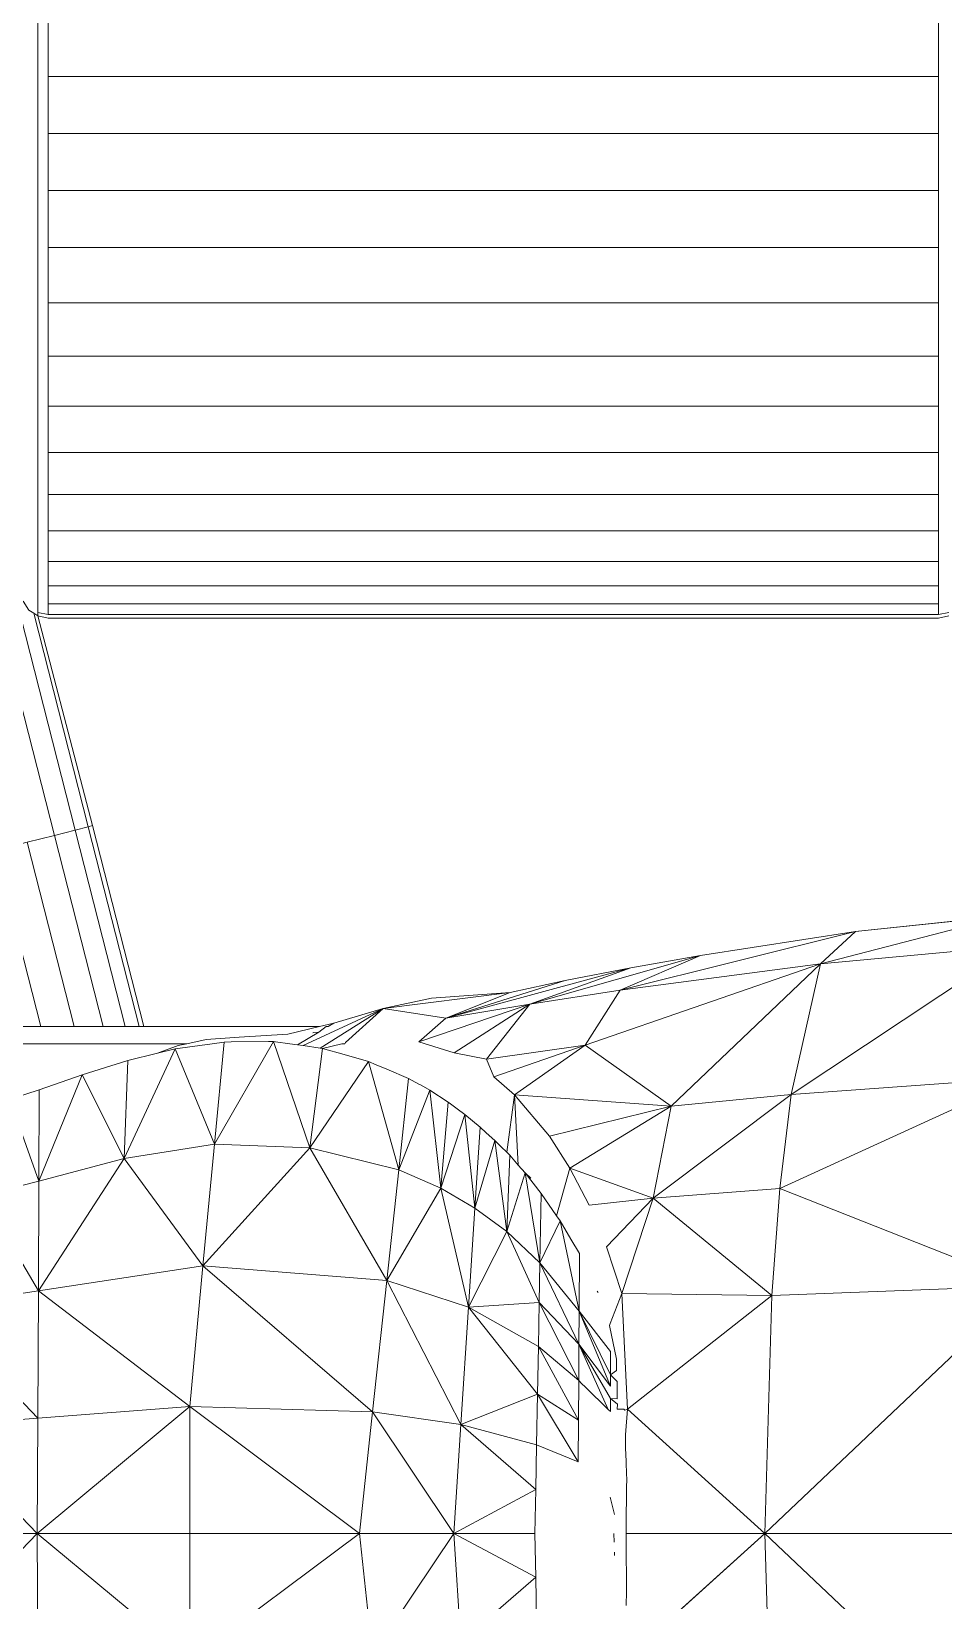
# Model space of a CAD drawing. Header units: millimetres. Extents: x 81693 to 98868, y 6565 to 11437.
# Drawn here: x 95038.004 to 95040.258, y 10035.958 to 10039.834 of the extents above; entities that cross this region are included whole.
import ezdxf

# ---------------------------------------------------------------- set-up
doc = ezdxf.new("R2010")
doc.units = ezdxf.units.MM
doc.layers.add('Moveis', color=1, linetype='Continuous', lineweight=9)
doc.layers.add('Parede Baixa', color=5, linetype='Continuous', lineweight=50)
doc.layers.add('Piso', color=55, linetype='Continuous')

# ---------------------------------------------------------------- blocks, each defined once
blk = doc.blocks.new('o')
at = {"layer": 'Moveis'}
for p, q in [((12557.0976, 3259.7316), (12557.0985, 3259.7198)), ((12557.0949, 3259.6499), (12557.0973, 3259.6824)), ((12557.0822, 3259.5158), (12557.0985, 3259.5799)), ((12557.1416, 3259.3825), (12557.1429, 3259.4344)), ((12557.1429, 3259.4344), (12557.1431, 3259.4443)), ((12557.1393, 3259.334), (12557.1416, 3259.3825)), ((12557.1386, 3259.2842), (12557.1393, 3259.334)), ((12557.0819, 3258.8727), (12557.079, 3258.8801)), ((12557.034, 3258.7523), (12557.0373, 3258.7573)), ((12556.7663, 3258.3134), (12556.7414, 3258.285)), ((12556.7663, 3258.3134), (12556.7879, 3258.3331)), ((12556.7414, 3258.285), (12556.7098, 3258.249)), ((12555.4038, 3257.8706), (12555.4803, 3257.8424)), ((12555.4803, 3257.8424), (12555.5125, 3257.8355)), ((12555.5125, 3257.8355), (12555.5848, 3257.8199)), ((12555.5848, 3257.8199), (12555.7066, 3257.8106)), ((12555.7066, 3257.8106), (12555.8866, 3257.8005)), ((12555.8866, 3257.8005), (12556.0048, 3257.7716)), ((12555.9794, 3257.7947), (12555.9824, 3257.7933)), ((12556.002, 3257.7922), (12555.9824, 3257.7933)), ((12554.8377, 3257.7716), (12554.9713, 3257.7716)), ((12554.9713, 3257.7716), (12555.0957, 3257.7716)), ((12555.0957, 3257.7716), (12555.2026, 3257.7716)), ((12555.1638, 3257.027), (12555.3537, 3257.7716)), ((12555.2026, 3257.7716), (12555.2846, 3257.7716)), ((12555.2846, 3257.7716), (12555.3362, 3257.7716)), ((12555.3362, 3257.7716), (12555.3537, 3257.7716)), ((12555.3537, 3257.7716), (12556.0048, 3257.7716)), ((12556.0048, 3257.7716), (12556.0576, 3257.7588)), ((12556.0296, 3257.7716), (12556.0362, 3257.7716)), ((12556.0576, 3257.7588), (12556.2404, 3257.7047)), ((12556.2404, 3257.7047), (12556.4193, 3257.666)), ((12556.4193, 3257.666), (12556.7118, 3257.6462)), ((12556.7118, 3257.6462), (12556.9156, 3257.6013)), ((12557.1581, 3257.5544), (12556.9156, 3257.6013)), ((12557.4167, 3257.5082), (12557.1581, 3257.5544)), ((12557.9917, 3257.42), (12557.4167, 3257.5082)), ((12558.5531, 3257.3604), (12557.9917, 3257.42)), ((12554.9603, 3256.2502), (12555.1638, 3257.027)), ((12554.9279, 3256.2285), (12554.9455, 3256.2403)), ((12554.9455, 3256.2403), (12554.9603, 3256.2502)), ((12554.9603, 3256.2502), (12554.9986, 3256.2579)), ((12554.9603, 3256.237), (12554.9603, 3256.2502)), ((12554.9603, 3256.237), (12554.9603, 3256.1974)), ((12554.9986, 3256.2579), (12558.2986, 3256.2579)), ((12558.2986, 3256.2579), (12558.3368, 3256.2502)), ((12554.9603, 3256.1974), (12554.9603, 3256.1321)), ((12554.9603, 3256.1321), (12554.9603, 3256.0422)), ((12554.9603, 3256.0422), (12554.9603, 3255.9289)), ((12554.9603, 3255.9289), (12554.9603, 3255.7943)), ((12554.9603, 3255.7943), (12554.9603, 3255.6403)), ((12554.9603, 3255.6403), (12554.9603, 3255.4693)), ((12554.9603, 3255.4693), (12554.9603, 3255.2842)), ((12554.9603, 3255.2842), (12554.9603, 3255.0878)), ((12554.9603, 3255.0878), (12554.9603, 3254.8831)), ((12554.9603, 3254.8831), (12554.9603, 3254.6735)), ((12554.9603, 3254.6735), (12554.9603, 3254.4622)), ((12554.9603, 3254.4622), (12554.9603, 3254.2526)), ((12554.9603, 3254.2526), (12554.9603, 3254.048))]:
    blk.add_line(p, q, dxfattribs=at)
for points in [[(12557.6807, 3260.5309), (12557.6556, 3259.6499), (12557.1459, 3260.1096)], [(12558.6294, 3259.6499), (12557.6556, 3259.6499), (12558.6236, 3260.5672)], [(12558.6236, 3260.5672), (12557.6556, 3259.6499), (12557.6807, 3260.5309)], [(12555.5235, 3260.1203), (12554.9582, 3259.6499), (12554.9611, 3260.0768)], [(12555.5235, 3259.6499), (12554.9582, 3259.6499), (12555.5235, 3260.1203)], [(12556.153, 3259.6499), (12555.5235, 3259.6499), (12555.5235, 3260.1203)], [(12556.2015, 3260.1005), (12556.153, 3259.6499), (12555.5235, 3260.1203)], [(12554.9611, 3260.0768), (12554.9582, 3259.6499), (12554.5757, 3260.0476)], [(12554.9582, 3259.6499), (12554.5757, 3259.6499), (12554.5757, 3260.0476)], [(12556.5022, 3259.6499), (12556.153, 3259.6499), (12556.2015, 3260.1005)], [(12556.5286, 3260.0535), (12556.5022, 3259.6499), (12556.2015, 3260.1005)], [(12556.8061, 3259.8119), (12556.5022, 3259.6499), (12556.5286, 3260.0535)], [(12556.8092, 3259.978), (12556.8061, 3259.8119), (12556.5286, 3260.0535)], [(12556.8061, 3259.8119), (12556.8029, 3259.6499), (12556.5022, 3259.6499)], [(12554.9582, 3259.6499), (12554.5757, 3259.2521), (12554.5757, 3259.6499)], [(12554.9611, 3259.2229), (12554.5757, 3259.2521), (12554.9582, 3259.6499)], [(12555.5235, 3259.1794), (12554.9611, 3259.2229), (12554.9582, 3259.6499)], [(12555.5235, 3259.1794), (12554.9582, 3259.6499), (12555.5235, 3259.6499)], [(12556.153, 3259.6499), (12555.5235, 3259.1794), (12555.5235, 3259.6499)], [(12556.2015, 3259.1992), (12555.5235, 3259.1794), (12556.153, 3259.6499)], [(12556.5022, 3259.6499), (12556.2015, 3259.1992), (12556.153, 3259.6499)], [(12556.5286, 3259.2462), (12556.2015, 3259.1992), (12556.5022, 3259.6499)], [(12556.8061, 3259.4878), (12556.5286, 3259.2462), (12556.5022, 3259.6499)], [(12556.8061, 3259.4878), (12556.5022, 3259.6499), (12556.8029, 3259.6499)], [(12557.6807, 3258.7688), (12557.1459, 3259.1901), (12557.6556, 3259.6499)], [(12558.6294, 3259.6499), (12558.6236, 3258.7325), (12557.6556, 3259.6499)], [(12558.6236, 3258.7325), (12557.6807, 3258.7688), (12557.6556, 3259.6499)], [(12556.8092, 3259.3217), (12556.5286, 3259.2462), (12556.8061, 3259.4878)], [(12556.9633, 3259.3852), (12556.8127, 3259.1343), (12556.8092, 3259.3217)], [(12556.9643, 3259.2304), (12556.8127, 3259.1343), (12556.9633, 3259.3852)], [(12556.8127, 3259.1343), (12556.5286, 3259.2462), (12556.8092, 3259.3217)], [(12554.9611, 3259.2229), (12554.5679, 3258.8119), (12554.5757, 3259.2521)], [(12556.5286, 3259.2462), (12556.2539, 3258.7134), (12556.2015, 3259.1992)], [(12556.5568, 3258.8111), (12556.2539, 3258.7134), (12556.5286, 3259.2462)], [(12556.8127, 3259.1343), (12556.5568, 3258.8111), (12556.5286, 3259.2462)], [(12554.9627, 3258.7512), (12554.5679, 3258.8119), (12554.9611, 3259.2229)], [(12555.5235, 3259.1794), (12554.9627, 3258.7512), (12554.9611, 3259.2229)], [(12555.5727, 3258.6586), (12554.9627, 3258.7512), (12555.5235, 3259.1794)], [(12556.2015, 3259.1992), (12555.5727, 3258.6586), (12555.5235, 3259.1794)], [(12556.2539, 3258.7134), (12555.5727, 3258.6586), (12556.2015, 3259.1992)], [(12556.9643, 3259.2304), (12556.816, 3258.9574), (12556.8127, 3259.1343)], [(12556.9653, 3259.084), (12556.816, 3258.9574), (12556.9643, 3259.2304)], [(12557.6807, 3258.7688), (12557.1252, 3258.7613), (12557.1459, 3259.1901)], [(12556.816, 3258.9574), (12556.5568, 3258.8111), (12556.8127, 3259.1343)], [(12556.9653, 3259.084), (12556.819, 3258.7941), (12556.816, 3258.9574)], [(12556.9663, 3258.9486), (12556.819, 3258.7941), (12556.9653, 3259.084)], [(12557.0833, 3259.1049), (12556.9671, 3258.8268), (12556.9663, 3258.9486)], [(12557.0834, 3259.0621), (12556.9671, 3258.8268), (12557.0833, 3259.1049)], [(12557.0836, 3258.9754), (12556.9671, 3258.8268), (12557.0834, 3259.0621)], [(12556.819, 3258.7941), (12556.5568, 3258.8111), (12556.816, 3258.9574)], [(12556.9663, 3258.9486), (12556.8217, 3258.6475), (12556.819, 3258.7941)], [(12556.9671, 3258.8268), (12556.8217, 3258.6475), (12556.9663, 3258.9486)], [(12556.9671, 3258.8268), (12556.8964, 3258.4921), (12556.8217, 3258.6475)], [(12554.9627, 3258.7512), (12554.7549, 3258.3976), (12554.5679, 3258.8119)], [(12556.5568, 3258.8111), (12556.4539, 3258.3705), (12556.2539, 3258.7134)], [(12556.5806, 3258.4451), (12556.4539, 3258.3705), (12556.5568, 3258.8111)], [(12556.819, 3258.7941), (12556.6986, 3258.5309), (12556.5568, 3258.8111)], [(12556.6986, 3258.5309), (12556.5806, 3258.4451), (12556.5568, 3258.8111)], [(12556.8217, 3258.6475), (12556.6986, 3258.5309), (12556.819, 3258.7941)], [(12557.6807, 3258.7688), (12557.2407, 3258.408), (12557.1252, 3258.7613)], [(12557.7112, 3258.3723), (12557.2407, 3258.408), (12557.6807, 3258.7688)], [(12558.6236, 3258.7325), (12557.7112, 3258.3723), (12557.6807, 3258.7688)], [(12554.964, 3258.3453), (12554.7549, 3258.3976), (12554.9627, 3258.7512)], [(12555.5727, 3258.6586), (12555.2809, 3258.2606), (12554.9627, 3258.7512)], [(12555.2809, 3258.2606), (12554.964, 3258.3453), (12554.9627, 3258.7512)], [(12556.2539, 3258.7134), (12555.9692, 3258.2218), (12555.5727, 3258.6586)], [(12556.2981, 3258.3025), (12555.9692, 3258.2218), (12556.2539, 3258.7134)], [(12556.4539, 3258.3705), (12556.2981, 3258.3025), (12556.2539, 3258.7134)], [(12557.2407, 3258.408), (12557.0683, 3258.5883), (12557.1252, 3258.7613)], [(12558.6236, 3258.7325), (12558.6071, 3257.9621), (12557.7112, 3258.3723)], [(12555.6153, 3258.2078), (12555.2809, 3258.2606), (12555.5727, 3258.6586)], [(12555.9692, 3258.2218), (12555.6153, 3258.2078), (12555.5727, 3258.6586)], [(12556.8217, 3258.6475), (12556.7663, 3258.3134), (12556.6986, 3258.5309)], [(12556.8265, 3258.391), (12556.7663, 3258.3134), (12556.8217, 3258.6475)], [(12556.6986, 3258.5309), (12556.655, 3258.1941), (12556.5806, 3258.4451)], [(12556.5806, 3258.4451), (12556.5432, 3258.0983), (12556.4539, 3258.3705)], [(12556.6, 3258.145), (12556.5432, 3258.0983), (12556.5806, 3258.4451)], [(12557.2407, 3258.408), (12556.9328, 3258.2971), (12557.0037, 3258.4336)], [(12554.964, 3258.3453), (12554.8567, 3258.0426), (12554.7549, 3258.3976)], [(12556.4539, 3258.3705), (12556.4135, 3258.0073), (12556.2981, 3258.3025)], [(12556.482, 3258.0522), (12556.4135, 3258.0073), (12556.4539, 3258.3705)], [(12557.3082, 3258.0674), (12556.9328, 3258.2971), (12557.2407, 3258.408)], [(12557.7528, 3258.024), (12557.2407, 3258.408), (12557.7112, 3258.3723)], [(12557.7528, 3258.024), (12557.3082, 3258.0674), (12557.2407, 3258.408)], [(12558.6071, 3257.9621), (12557.7528, 3258.024), (12557.7112, 3258.3723)], [(12555.1252, 3257.9503), (12554.9651, 3258.0063), (12554.964, 3258.3453)], [(12555.2809, 3258.2606), (12555.1252, 3257.9503), (12554.964, 3258.3453)], [(12556.2981, 3258.3025), (12556.1859, 3257.9012), (12555.9692, 3258.2218)], [(12555.2938, 3257.8971), (12555.1252, 3257.9503), (12555.2809, 3258.2606)], [(12555.6153, 3258.2078), (12555.47, 3257.8546), (12555.2809, 3258.2606)], [(12557.3082, 3258.0674), (12556.8567, 3258.1784), (12556.9328, 3258.2971)], [(12555.9692, 3258.2218), (12555.8341, 3257.827), (12555.6153, 3258.2078)], [(12557.3082, 3258.0674), (12556.7277, 3258.0247), (12556.8567, 3258.1784)], [(12556.9893, 3257.8407), (12556.6505, 3257.9577), (12556.7277, 3258.0247)], [(12557.3082, 3258.0674), (12556.9893, 3257.8407), (12556.7277, 3258.0247)], [(12557.8611, 3257.5393), (12556.9893, 3257.8407), (12557.3082, 3258.0674)], [(12557.8611, 3257.5393), (12557.3082, 3258.0674), (12557.7528, 3258.024)], [(12558.5825, 3257.473), (12557.8611, 3257.5393), (12557.7528, 3258.024)], [(12558.6071, 3257.9621), (12558.5825, 3257.473), (12557.7528, 3258.024)], [(12556.9893, 3257.8407), (12556.6234, 3257.8928), (12556.6505, 3257.9577)], [(12556.2404, 3257.7047), (12555.9443, 3257.8425), (12556.0074, 3257.8514)], [(12556.7845, 3257.6889), (12556.3723, 3257.8282), (12556.5037, 3257.869)], [(12556.7845, 3257.6889), (12556.5037, 3257.869), (12556.6234, 3257.8928)], [(12557.8611, 3257.5393), (12557.1187, 3257.6374), (12556.9893, 3257.8407)], [(12556.7845, 3257.6889), (12556.4727, 3257.7411), (12556.3723, 3257.8282)], [(12556.7118, 3257.6462), (12556.2404, 3257.7047), (12556.4727, 3257.7411)], [(12557.1581, 3257.5544), (12556.4727, 3257.7411), (12556.7845, 3257.6889)], [(12557.1581, 3257.5544), (12556.9156, 3257.6013), (12556.4727, 3257.7411)], [(12556.9156, 3257.6013), (12556.7118, 3257.6462), (12556.4727, 3257.7411)], [(12556.7118, 3257.6462), (12556.4193, 3257.666), (12556.2404, 3257.7047)], [(12557.4167, 3257.5082), (12556.7845, 3257.6889), (12557.1187, 3257.6374)], [(12557.4167, 3257.5082), (12557.1581, 3257.5544), (12556.7845, 3257.6889)], [(12557.9917, 3257.42), (12557.1187, 3257.6374), (12557.8611, 3257.5393)], [(12557.9917, 3257.42), (12557.4167, 3257.5082), (12557.1187, 3257.6374)], [(12558.5825, 3257.473), (12558.5531, 3257.3604), (12557.8611, 3257.5393)], [(12558.5531, 3257.3604), (12557.9917, 3257.42), (12557.8611, 3257.5393)]]:
    blk.add_3dface(points, dxfattribs=at)
for points, invisible_edges in [([(12557.1416, 3259.9173), (12557.1459, 3260.1096), (12557.1429, 3259.8653)], 3), ([(12557.6556, 3259.6499), (12557.1429, 3259.8653), (12557.1459, 3260.1096)], 3), ([(12557.6556, 3259.6499), (12557.1417, 3259.7278), (12557.1427, 3259.8144)], 13), ([(12557.6556, 3259.6499), (12557.1427, 3259.8144), (12557.1429, 3259.8653)], 13), ([(12557.6556, 3259.6499), (12557.1412, 3259.6825), (12557.1417, 3259.7245)], 13), ([(12557.6556, 3259.6499), (12557.1417, 3259.7245), (12557.1417, 3259.7278)], 13), ([(12557.1412, 3259.6781), (12557.6556, 3259.6499), (12557.1408, 3259.6499)], 1), ([(12557.6556, 3259.6499), (12557.1412, 3259.6216), (12557.1408, 3259.6499)], 1), ([(12557.6556, 3259.6499), (12557.1412, 3259.6781), (12557.1412, 3259.6825)], 13), ([(12557.1412, 3259.6216), (12557.6556, 3259.6499), (12557.1412, 3259.6172)], 3), ([(12557.1412, 3259.6172), (12557.6556, 3259.6499), (12557.1417, 3259.5719)], 3), ([(12557.1417, 3259.5719), (12557.6556, 3259.6499), (12557.1422, 3259.5303)], 3), ([(12557.1422, 3259.5303), (12557.6556, 3259.6499), (12557.1427, 3259.4853)], 3), ([(12557.1427, 3259.4853), (12557.6556, 3259.6499), (12557.1431, 3259.4443)], 3), ([(12557.1431, 3259.4443), (12557.6556, 3259.6499), (12557.1459, 3259.1901)], 13), ([(12557.1459, 3259.1901), (12557.1416, 3259.3825), (12557.1429, 3259.4344)], 13), ([(12557.1459, 3259.1901), (12557.1429, 3259.4344), (12557.1431, 3259.4443)], 13), ([(12557.1459, 3259.1901), (12557.1393, 3259.334), (12557.1416, 3259.3825)], 13), ([(12557.1393, 3259.334), (12557.1459, 3259.1901), (12557.1386, 3259.2842)], 1), ([(12556.9663, 3258.9486), (12556.9901, 3259.1081), (12557.0748, 3259.1903)], 1), ([(12557.0748, 3259.1903), (12557.0832, 3259.1504), (12556.9663, 3258.9486)], 1), ([(12557.0832, 3259.1504), (12557.0748, 3259.1903), (12557.083, 3259.1984)], 1), ([(12557.1323, 3259.1902), (12557.1086, 3259.171), (12557.1083, 3259.1902)], 1), ([(12557.1252, 3258.7613), (12557.1323, 3259.1902), (12557.1459, 3259.1901)], 3), ([(12557.1459, 3259.1901), (12557.1323, 3259.1902), (12557.1358, 3259.193)], 1), ([(12557.1086, 3259.171), (12557.1072, 3259.1519), (12557.0832, 3259.1504)], 1), ([(12557.1072, 3259.1519), (12557.1086, 3259.171), (12557.1074, 3259.1292)], 3), ([(12557.1074, 3259.1292), (12557.1086, 3259.171), (12557.1078, 3259.0872)], 3), ([(12556.9757, 3259.0941), (12556.9663, 3258.9486), (12556.9653, 3259.084)], 1), ([(12556.9663, 3258.9486), (12556.9757, 3259.0941), (12556.9901, 3259.1081)], 13), ([(12557.1078, 3259.0872), (12557.1055, 3259.0459), (12557.0834, 3259.0621)], 1), ([(12557.1055, 3259.0459), (12557.1078, 3259.0872), (12557.1056, 3259.0049)], 3), ([(12557.1056, 3259.0049), (12557.0819, 3258.8727), (12557.079, 3258.8801)], 1), ([(12557.0819, 3258.8727), (12557.1056, 3259.0049), (12557.1252, 3258.7613)], 3), ([(12556.9671, 3258.8268), (12556.9366, 3258.5596), (12556.8964, 3258.4921)], 1), ([(12556.9366, 3258.5596), (12556.9671, 3258.8268), (12556.9686, 3258.6132)], 1), ([(12556.8217, 3258.6475), (12556.8833, 3258.4731), (12556.8265, 3258.391)], 1), ([(12556.8833, 3258.4731), (12556.8217, 3258.6475), (12556.8964, 3258.4921)], 1), ([(12556.6986, 3258.5309), (12556.6782, 3258.2174), (12556.655, 3258.1941)], 1), ([(12556.6782, 3258.2174), (12556.6986, 3258.5309), (12556.6983, 3258.2376)], 3), ([(12556.6983, 3258.2376), (12556.6986, 3258.5309), (12556.7098, 3258.249)], 1), ([(12556.7663, 3258.3134), (12556.7098, 3258.249), (12556.6986, 3258.5309)], 1), ([(12556.655, 3258.1941), (12556.6, 3258.145), (12556.5806, 3258.4451)], 1), ([(12556.8567, 3258.1784), (12556.8265, 3258.391), (12556.8833, 3258.4731)], 13), ([(12556.8567, 3258.1784), (12556.8833, 3258.4731), (12556.9328, 3258.2971)], 1), ([(12556.5432, 3258.0983), (12556.482, 3258.0522), (12556.4539, 3258.3705)], 1), ([(12556.8567, 3258.1784), (12556.7663, 3258.3134), (12556.8265, 3258.391)], 13), ([(12554.964, 3258.3453), (12554.916, 3258.0228), (12554.8567, 3258.0426)], 1), ([(12554.916, 3258.0228), (12554.964, 3258.3453), (12554.9651, 3258.0063)], 1), ([(12556.2981, 3258.3025), (12556.215, 3257.9134), (12556.1859, 3257.9012)], 1), ([(12556.215, 3257.9134), (12556.2981, 3258.3025), (12556.2541, 3257.93)], 3), ([(12556.2541, 3257.93), (12556.2981, 3258.3025), (12556.3346, 3257.9639)], 1), ([(12556.2981, 3258.3025), (12556.3813, 3257.9896), (12556.3346, 3257.9639)], 3), ([(12556.3813, 3257.9896), (12556.2981, 3258.3025), (12556.4135, 3258.0073)], 1), ([(12556.7098, 3258.249), (12556.7663, 3258.3134), (12556.7414, 3258.285)], 1), ([(12556.8567, 3258.1784), (12556.7414, 3258.285), (12556.7663, 3258.3134)], 13), ([(12555.2809, 3258.2606), (12555.4038, 3257.8706), (12555.2938, 3257.8971)], 1), ([(12555.4038, 3257.8706), (12555.2809, 3258.2606), (12555.47, 3257.8546)], 1), ([(12556.7098, 3258.249), (12556.7277, 3258.0247), (12556.6983, 3258.2376)], 1), ([(12556.7277, 3258.0247), (12556.7098, 3258.249), (12556.7414, 3258.285)], 1), ([(12556.7414, 3258.285), (12556.8567, 3258.1784), (12556.7277, 3258.0247)], 1), ([(12555.6153, 3258.2078), (12555.6063, 3257.8355), (12555.47, 3257.8546)], 1), ([(12555.6063, 3257.8355), (12555.6153, 3258.2078), (12555.651, 3257.8292)], 1), ([(12555.8341, 3257.827), (12555.651, 3257.8292), (12555.6153, 3258.2078)], 1), ([(12555.9692, 3258.2218), (12555.8419, 3257.8281), (12555.8341, 3257.827)], 1), ([(12555.8419, 3257.8281), (12555.9692, 3258.2218), (12555.8946, 3257.8355)], 3), ([(12555.8946, 3257.8355), (12555.9692, 3258.2218), (12555.9232, 3257.8395)], 3), ([(12555.9232, 3257.8395), (12555.9692, 3258.2218), (12555.9443, 3257.8425)], 3), ([(12555.9443, 3257.8425), (12555.9692, 3258.2218), (12556.0074, 3257.8514)], 3), ([(12556.0074, 3257.8514), (12555.9692, 3258.2218), (12556.0153, 3257.8526)], 1), ([(12555.9692, 3258.2218), (12556.0961, 3257.8756), (12556.0153, 3257.8526)], 1), ([(12556.0961, 3257.8756), (12555.9692, 3258.2218), (12556.1859, 3257.9012)], 1), ([(12556.6, 3258.145), (12556.655, 3258.1941), (12556.6228, 3258.1654)], 1), ([(12556.482, 3258.0522), (12556.5432, 3258.0983), (12556.485, 3258.0545)], 3), ([(12556.485, 3258.0545), (12556.5432, 3258.0983), (12556.5146, 3258.0767)], 1), ([(12555.1252, 3257.9503), (12554.916, 3258.0228), (12554.9651, 3258.0063)], 1), ([(12556.3346, 3257.9639), (12556.3813, 3257.9896), (12556.3728, 3257.9849)], 1), ([(12552.0413, 3257.8355), (12555.1252, 3257.9503), (12555.2938, 3257.8971)], 13), ([(12555.4803, 3257.8424), (12555.2938, 3257.8971), (12555.4038, 3257.8706)], 1), ([(12552.0413, 3257.8355), (12555.4803, 3257.8424), (12555.5125, 3257.8355)], 1), ([(12552.0413, 3257.7716), (12555.5125, 3257.8355), (12554.3217, 3257.7716)], 3), ([(12554.3217, 3257.7716), (12555.5125, 3257.8355), (12554.3393, 3257.7716)], 3), ([(12554.3393, 3257.7716), (12555.5125, 3257.8355), (12554.3908, 3257.7716)], 3), ([(12554.3908, 3257.7716), (12555.5125, 3257.8355), (12554.4728, 3257.7716)], 3), ([(12554.4728, 3257.7716), (12555.5125, 3257.8355), (12554.5797, 3257.7716)], 3), ([(12554.5797, 3257.7716), (12555.5125, 3257.8355), (12554.7042, 3257.7716)], 3), ([(12554.7042, 3257.7716), (12555.5125, 3257.8355), (12554.8377, 3257.7716)], 3), ([(12554.8377, 3257.7716), (12555.5125, 3257.8355), (12554.9713, 3257.7716)], 3), ([(12554.9713, 3257.7716), (12555.5125, 3257.8355), (12555.0957, 3257.7716)], 3), ([(12555.0957, 3257.7716), (12555.5125, 3257.8355), (12555.2026, 3257.7716)], 3), ([(12555.2026, 3257.7716), (12555.5125, 3257.8355), (12555.2846, 3257.7716)], 3), ([(12555.2846, 3257.7716), (12555.5125, 3257.8355), (12555.3362, 3257.7716)], 3), ([(12555.3362, 3257.7716), (12555.5125, 3257.8355), (12555.3537, 3257.7716)], 3), ([(12555.3537, 3257.7716), (12555.5125, 3257.8355), (12555.5848, 3257.8199)], 13), ([(12555.9443, 3257.8425), (12556.002, 3257.7922), (12555.9232, 3257.8395)], 1), ([(12556.002, 3257.7922), (12555.9443, 3257.8425), (12556.2404, 3257.7047)], 13), ([(12556.0153, 3257.8526), (12556.2404, 3257.7047), (12556.0074, 3257.8514)], 1), ([(12556.2404, 3257.7047), (12556.0153, 3257.8526), (12556.0872, 3257.8355)], 13), ([(12556.2404, 3257.7047), (12556.0872, 3257.8355), (12556.101, 3257.8308)], 3), ([(12556.101, 3257.8308), (12556.0872, 3257.8355), (12556.099, 3257.8355)], 1), ([(12556.9893, 3257.8407), (12556.7845, 3257.6889), (12556.6234, 3257.8928)], 1), ([(12556.7845, 3257.6889), (12556.9893, 3257.8407), (12557.1187, 3257.6374)], 1), ([(12555.3537, 3257.7716), (12555.5848, 3257.8199), (12556.0048, 3257.7716)], 3), ([(12556.0048, 3257.7716), (12555.5848, 3257.8199), (12555.7066, 3257.8106)], 13), ([(12555.651, 3257.8292), (12555.8341, 3257.827), (12555.6777, 3257.8289)], 3), ([(12555.6777, 3257.8289), (12555.8341, 3257.827), (12555.8157, 3257.8272)], 1), ([(12556.0048, 3257.7716), (12555.7066, 3257.8106), (12555.8866, 3257.8005)], 1), ([(12556.002, 3257.7922), (12556.0362, 3257.7716), (12556.0296, 3257.7716)], 1), ([(12554.8047, 3257.1186), (12554.8377, 3257.7716), (12554.9713, 3257.7716)], 1), ([(12554.9713, 3257.7716), (12554.9215, 3257.0888), (12554.8047, 3257.1186)], 1), ([(12554.9215, 3257.0888), (12554.9713, 3257.7716), (12555.0957, 3257.7716)], 1), ([(12555.0957, 3257.7716), (12555.0219, 3257.0632), (12554.9215, 3257.0888)], 1), ([(12555.0219, 3257.0632), (12555.0957, 3257.7716), (12555.2026, 3257.7716)], 1), ([(12555.2026, 3257.7716), (12555.0988, 3257.0435), (12555.0219, 3257.0632)], 1), ([(12555.0988, 3257.0435), (12555.2026, 3257.7716), (12555.2846, 3257.7716)], 1), ([(12555.2846, 3257.7716), (12555.1472, 3257.0312), (12555.0988, 3257.0435)], 1), ([(12555.1472, 3257.0312), (12555.2846, 3257.7716), (12555.3362, 3257.7716)], 1), ([(12555.3362, 3257.7716), (12555.1638, 3257.027), (12555.1472, 3257.0312)], 1), ([(12558.2986, 3256.2579), (12555.1638, 3257.027), (12555.3537, 3257.7716)], 13), ([(12558.2986, 3256.2579), (12555.1638, 3257.027), (12555.3537, 3257.7716)], 13), ([(12558.2986, 3256.2579), (12555.1638, 3257.027), (12555.3537, 3257.7716)], 13), ([(12558.2986, 3256.2579), (12555.1638, 3257.027), (12555.3537, 3257.7716)], 13), ([(12558.2986, 3256.2579), (12555.1638, 3257.027), (12555.3537, 3257.7716)], 13), ([(12555.1638, 3257.027), (12555.3362, 3257.7716), (12555.3537, 3257.7716)], 1), ([(12558.2986, 3256.2579), (12555.3537, 3257.7716), (12556.0048, 3257.7716)], 13), ([(12558.2986, 3256.2579), (12555.3537, 3257.7716), (12556.0048, 3257.7716)], 13), ([(12558.2986, 3256.2579), (12555.3537, 3257.7716), (12556.0048, 3257.7716)], 13), ([(12558.2986, 3256.2579), (12555.3537, 3257.7716), (12556.0048, 3257.7716)], 13), ([(12558.2986, 3256.2579), (12555.3537, 3257.7716), (12556.0048, 3257.7716)], 13), ([(12558.2986, 3256.2579), (12556.0048, 3257.7716), (12556.0576, 3257.7588)], 13), ([(12558.2986, 3256.2579), (12556.0048, 3257.7716), (12556.0576, 3257.7588)], 13), ([(12558.2986, 3256.2579), (12556.0048, 3257.7716), (12556.0576, 3257.7588)], 13), ([(12558.2986, 3256.2579), (12556.0048, 3257.7716), (12556.0576, 3257.7588)], 13), ([(12558.2986, 3256.2579), (12556.0048, 3257.7716), (12556.0576, 3257.7588)], 13), ([(12556.0362, 3257.7716), (12556.2404, 3257.7047), (12556.0576, 3257.7588)], 1), ([(12558.2986, 3256.2579), (12556.0576, 3257.7588), (12556.2404, 3257.7047)], 13), ([(12558.2986, 3256.2579), (12556.0576, 3257.7588), (12556.2404, 3257.7047)], 13), ([(12558.2986, 3256.2579), (12556.0576, 3257.7588), (12556.2404, 3257.7047)], 13), ([(12558.2986, 3256.2579), (12556.0576, 3257.7588), (12556.2404, 3257.7047)], 13), ([(12558.2986, 3256.2579), (12556.0576, 3257.7588), (12556.2404, 3257.7047)], 13), ([(12558.2986, 3256.2579), (12556.2404, 3257.7047), (12556.4193, 3257.666)], 13), ([(12558.2986, 3256.2579), (12556.2404, 3257.7047), (12556.4193, 3257.666)], 13), ([(12558.2986, 3256.2579), (12556.2404, 3257.7047), (12556.4193, 3257.666)], 13), ([(12558.2986, 3256.2579), (12556.2404, 3257.7047), (12556.4193, 3257.666)], 13), ([(12558.2986, 3256.2579), (12556.2404, 3257.7047), (12556.4193, 3257.666)], 13), ([(12558.2986, 3256.2579), (12556.4193, 3257.666), (12556.7118, 3257.6462)], 13), ([(12558.2986, 3256.2579), (12556.4193, 3257.666), (12556.7118, 3257.6462)], 13), ([(12558.2986, 3256.2579), (12556.4193, 3257.666), (12556.7118, 3257.6462)], 13), ([(12558.2986, 3256.2579), (12556.4193, 3257.666), (12556.7118, 3257.6462)], 13), ([(12558.2986, 3256.2579), (12556.4193, 3257.666), (12556.7118, 3257.6462)], 13), ([(12558.2986, 3256.2579), (12556.7118, 3257.6462), (12556.9156, 3257.6013)], 13), ([(12558.2986, 3256.2579), (12556.7118, 3257.6462), (12556.9156, 3257.6013)], 13), ([(12558.2986, 3256.2579), (12556.7118, 3257.6462), (12556.9156, 3257.6013)], 13), ([(12558.2986, 3256.2579), (12556.7118, 3257.6462), (12556.9156, 3257.6013)], 13), ([(12558.2986, 3256.2579), (12556.7118, 3257.6462), (12556.9156, 3257.6013)], 13), ([(12558.2986, 3256.2579), (12556.9156, 3257.6013), (12557.1581, 3257.5544)], 13), ([(12558.2986, 3256.2579), (12556.9156, 3257.6013), (12557.1581, 3257.5544)], 13), ([(12558.2986, 3256.2579), (12556.9156, 3257.6013), (12557.1581, 3257.5544)], 13), ([(12558.2986, 3256.2579), (12556.9156, 3257.6013), (12557.1581, 3257.5544)], 13), ([(12558.2986, 3256.2579), (12556.9156, 3257.6013), (12557.1581, 3257.5544)], 13), ([(12558.2986, 3256.2579), (12557.1581, 3257.5544), (12557.4167, 3257.5082)], 13), ([(12558.2986, 3256.2579), (12557.1581, 3257.5544), (12557.4167, 3257.5082)], 13), ([(12558.2986, 3256.2579), (12557.1581, 3257.5544), (12557.4167, 3257.5082)], 13), ([(12558.2986, 3256.2579), (12557.1581, 3257.5544), (12557.4167, 3257.5082)], 13), ([(12558.2986, 3256.2579), (12557.1581, 3257.5544), (12557.4167, 3257.5082)], 13), ([(12558.2986, 3256.2579), (12557.4167, 3257.5082), (12557.9917, 3257.42)], 13), ([(12558.2986, 3256.2579), (12557.4167, 3257.5082), (12557.9917, 3257.42)], 13), ([(12558.2986, 3256.2579), (12557.4167, 3257.5082), (12557.9917, 3257.42)], 13), ([(12558.2986, 3256.2579), (12557.4167, 3257.5082), (12557.9917, 3257.42)], 13), ([(12558.2986, 3256.2579), (12557.4167, 3257.5082), (12557.9917, 3257.42)], 13), ([(12558.2986, 3256.2579), (12557.9917, 3257.42), (12558.5531, 3257.3604)], 13), ([(12558.2986, 3256.2579), (12557.9917, 3257.42), (12558.5531, 3257.3604)], 13), ([(12558.2986, 3256.2579), (12557.9917, 3257.42), (12558.5531, 3257.3604)], 13), ([(12558.2986, 3256.2579), (12557.9917, 3257.42), (12558.5531, 3257.3604)], 13), ([(12558.2986, 3256.2579), (12557.9917, 3257.42), (12558.5531, 3257.3604)], 13), ([(12558.2986, 3256.2579), (12558.5531, 3257.3604), (12558.3368, 3256.2502)], 3), ([(12558.2986, 3256.2579), (12558.5531, 3257.3604), (12558.3368, 3256.2502)], 3), ([(12558.2986, 3256.2579), (12558.5531, 3257.3604), (12558.3368, 3256.2502)], 3), ([(12558.2986, 3256.2579), (12558.5531, 3257.3604), (12558.3368, 3256.2502)], 3), ([(12558.2986, 3256.2579), (12558.5531, 3257.3604), (12558.3368, 3256.2502)], 3), ([(12554.7781, 3256.1079), (12554.9215, 3257.0888), (12555.0219, 3257.0632)], 1), ([(12555.0219, 3257.0632), (12554.8486, 3256.1079), (12554.7781, 3256.1079)], 1), ([(12554.8486, 3256.1079), (12555.0219, 3257.0632), (12554.8486, 3256.0957)], 3), ([(12554.8486, 3256.0957), (12555.0219, 3257.0632), (12554.8486, 3256.0595)], 3), ([(12554.8486, 3256.0595), (12555.0219, 3257.0632), (12555.0988, 3257.0435)], 1), ([(12555.0988, 3257.0435), (12554.8486, 3255.9997), (12554.8486, 3256.0595)], 1), ([(12554.9062, 3256.196), (12555.0988, 3257.0435), (12554.9279, 3256.2285)], 3), ([(12554.9279, 3256.2285), (12555.0988, 3257.0435), (12554.9455, 3256.2403)], 3), ([(12554.9455, 3256.2403), (12555.0988, 3257.0435), (12555.1472, 3257.0312)], 1), ([(12555.1472, 3257.0312), (12554.9603, 3256.2502), (12554.9455, 3256.2403)], 1), ([(12554.9603, 3256.2502), (12555.1472, 3257.0312), (12555.1638, 3257.027)], 1), ([(12555.1638, 3257.027), (12554.9986, 3256.2579), (12554.9603, 3256.2502)], 1), ([(12555.1638, 3257.027), (12554.9986, 3256.2579), (12554.9603, 3256.2502)], 1), ([(12555.1638, 3257.027), (12554.9986, 3256.2579), (12554.9603, 3256.2502)], 1), ([(12555.1638, 3257.027), (12554.9986, 3256.2579), (12554.9603, 3256.2502)], 1), ([(12555.1638, 3257.027), (12554.9986, 3256.2579), (12554.9603, 3256.2502)], 1), ([(12554.9986, 3256.2579), (12555.1638, 3257.027), (12558.2986, 3256.2579)], 3), ([(12554.9986, 3256.2579), (12555.1638, 3257.027), (12558.2986, 3256.2579)], 3), ([(12554.9986, 3256.2579), (12555.1638, 3257.027), (12558.2986, 3256.2579)], 3), ([(12554.9986, 3256.2579), (12555.1638, 3257.027), (12558.2986, 3256.2579)], 3), ([(12554.9986, 3256.2579), (12555.1638, 3257.027), (12558.2986, 3256.2579)], 3), ([(12554.9986, 3256.2579), (12554.9603, 3256.237), (12554.9603, 3256.2502)], 1), ([(12554.9603, 3256.237), (12554.9986, 3256.2579), (12554.9986, 3256.2446)], 3), ([(12554.9986, 3256.2446), (12554.9986, 3256.2579), (12558.2986, 3256.2579)], 13), ([(12554.9986, 3256.2446), (12558.2986, 3256.2579), (12558.2986, 3256.2446)], 3), ([(12558.2986, 3256.2446), (12554.9986, 3256.2048), (12554.9986, 3256.2446)], 1), ([(12554.9986, 3256.2048), (12558.2986, 3256.2446), (12558.2986, 3256.2048)], 1), ([(12558.2986, 3256.2446), (12558.2986, 3256.2579), (12558.3368, 3256.2502)], 13), ([(12558.2986, 3256.2446), (12558.3368, 3256.2502), (12558.3368, 3256.237)], 3), ([(12558.2986, 3256.2048), (12554.9986, 3256.1392), (12554.9986, 3256.2048)], 1), ([(12554.9986, 3256.1392), (12558.2986, 3256.2048), (12558.2986, 3256.1392)], 1), ([(12558.2986, 3256.1392), (12554.9986, 3256.0488), (12554.9986, 3256.1392)], 1), ([(12554.9986, 3256.0488), (12558.2986, 3256.1392), (12558.2986, 3256.0488)], 1), ([(12558.2986, 3256.0488), (12554.9986, 3255.9351), (12554.9986, 3256.0488)], 1), ([(12554.9986, 3255.9351), (12558.2986, 3256.0488), (12558.2986, 3255.9351)], 1), ([(12554.9986, 3255.9351), (12558.2986, 3255.7998), (12554.9986, 3255.7998)], 1), ([(12558.2986, 3255.7998), (12554.9986, 3255.9351), (12558.2986, 3255.9351)], 1), ([(12558.2986, 3255.7998), (12554.9986, 3255.6451), (12554.9986, 3255.7998)], 1), ([(12554.9986, 3255.6451), (12558.2986, 3255.7998), (12558.2986, 3255.6451)], 1), ([(12558.2986, 3255.6451), (12554.9986, 3255.4734), (12554.9986, 3255.6451)], 1), ([(12554.9986, 3255.4734), (12558.2986, 3255.6451), (12558.2986, 3255.4734)], 1), ([(12558.2986, 3255.4734), (12554.9986, 3255.2874), (12554.9986, 3255.4734)], 1), ([(12554.9986, 3255.2874), (12558.2986, 3255.4734), (12558.2986, 3255.2874)], 1), ([(12558.2986, 3255.2874), (12554.9986, 3255.0901), (12554.9986, 3255.2874)], 1), ([(12554.9986, 3255.0901), (12558.2986, 3255.2874), (12558.2986, 3255.0901)], 1), ([(12558.2986, 3255.0901), (12554.9986, 3254.8846), (12554.9986, 3255.0901)], 1), ([(12554.9986, 3254.8846), (12558.2986, 3255.0901), (12558.2986, 3254.8846)], 1), ([(12558.2986, 3254.8846), (12554.9986, 3254.674), (12554.9986, 3254.8846)], 1), ([(12554.9986, 3254.674), (12558.2986, 3254.8846), (12558.2986, 3254.674)], 1), ([(12558.2986, 3254.674), (12554.9986, 3254.4618), (12554.9986, 3254.674)], 1), ([(12554.9986, 3254.4618), (12558.2986, 3254.674), (12558.2986, 3254.4618)], 1), ([(12558.2986, 3254.4618), (12554.9986, 3254.2512), (12554.9986, 3254.4618)], 1), ([(12554.9986, 3254.2512), (12558.2986, 3254.4618), (12558.2986, 3254.2512)], 1), ([(12558.2986, 3254.2512), (12554.9986, 3254.0456), (12554.9986, 3254.2512)], 1), ([(12554.9986, 3254.0456), (12558.2986, 3254.2512), (12558.2986, 3254.0456)], 1)]:
    blk.add_3dface(points, dxfattribs=dict(at, invisible_edges=invisible_edges))

msp = doc.modelspace()

# ---------------------------------------------------------------- hatches: boundary and pattern name
at = {"layer": 'Piso'}
h = msp.add_hatch(dxfattribs=at)
h.set_pattern_fill('ANSI37', color=256, scale=13.333333, angle=45)
h.set_pattern_definition([(90, (41725.17, 5949.27), (-42.333333, 2e-14), []), (180, (41725.17, 5949.27), (-2e-14, -42.333333), [])])
edge = h.paths.add_edge_path()
edge.add_line((95136.0791, 10144.7209), (95135.0791, 10144.7209))
edge.add_line((95135.0791, 10144.7209), (95135.0791, 10143.3876))
edge.add_line((95135.0791, 10143.3876), (95128.4125, 10143.3876))
edge.add_line((95128.4125, 10143.3876), (95128.4125, 10096.3876))
edge.add_line((95128.4125, 10096.3876), (95130.7458, 10096.3876))
edge.add_line((95130.7458, 10096.3876), (95130.7458, 10097.3876))
edge.add_arc((95131.4125, 10097.3876), 0.6667, 90, 180, ccw=False)
edge.add_line((95131.4125, 10098.0542), (95132.8363, 10098.0542))
edge.add_line((95132.8363, 10098.0542), (95132.7911, 10098.009))
edge.add_line((95132.7911, 10098.009), (95133.5101, 10097.29))
edge.add_line((95133.5101, 10097.29), (95133.7458, 10096.7209))
edge.add_arc((95133.7458, 10096.3876), 0.3333, 0, 90, ccw=False)
edge.add_line((95134.0791, 10096.3876), (95134.0791, 10094.7209))
edge.add_arc((95133.7458, 10094.7209), 0.3333, -90, 0, ccw=False)
edge.add_line((95133.7458, 10094.3876), (95133.5101, 10093.8185))
edge.add_line((95133.5101, 10093.8185), (95132.7458, 10093.0542))
edge.add_line((95132.7458, 10093.0542), (95131.4125, 10093.0542))
edge.add_arc((95131.4125, 10093.7209), 0.6667, 180, 270, ccw=False)
edge.add_line((95130.7458, 10093.7209), (95130.7458, 10094.7209))
edge.add_line((95130.7458, 10094.7209), (95128.4125, 10094.7209))
edge.add_line((95128.4125, 10094.7209), (95128.4125, 10092.0542))
edge.add_line((95128.4125, 10092.0542), (95126.4125, 10092.0542))
edge.add_arc((95126.4125, 10144.7209), 52.6667, 181.45068, 270, ccw=False)
edge.add_line((95073.7627, 10143.3876), (95067.0791, 10143.3876))
edge.add_line((95067.0791, 10143.3876), (95067.0791, 10144.7209))
edge.add_line((95067.0791, 10144.7209), (95066.0791, 10144.7209))
edge.add_line((95066.0791, 10144.7209), (95066.0791, 10084.7209))
edge.add_line((95066.0791, 10084.7209), (95036.0791, 10084.7209))
edge.add_line((95036.0791, 10084.7209), (95036.0791, 10083.9373))
edge.add_line((95036.0791, 10083.9373), (95038.7216, 10083.9373))
edge.add_line((95038.7216, 10083.9373), (95038.7216, 10083.9209))
edge.add_line((95038.7216, 10083.9209), (95038.7216, 10082.7985))
edge.add_line((95038.7216, 10082.7985), (95038.9155, 10082.6667))
edge.add_line((95038.9155, 10082.6667), (95039.0733, 10082.4759))
edge.add_line((95039.0733, 10082.4759), (95039.0995, 10082.4235))
edge.add_line((95039.0995, 10082.4235), (95039.1421, 10082.3566))
edge.add_line((95039.1421, 10082.3566), (95039.2339, 10082.0998))
edge.add_line((95039.2339, 10082.0998), (95039.2812, 10081.7717))
edge.add_line((95039.2812, 10081.7717), (95039.2686, 10081.7711))
edge.add_line((95039.2686, 10081.7711), (95039.2686, 10073.1241))
edge.add_line((95039.2686, 10073.1241), (95039.1937, 10072.8199))
edge.add_line((95039.1937, 10072.8199), (95039.115, 10072.663))
edge.add_line((95039.115, 10072.663), (95039.0915, 10072.6017))
edge.add_line((95039.0915, 10072.6017), (95038.9155, 10072.3889))
edge.add_line((95038.9155, 10072.3889), (95038.6981, 10072.2411))
edge.add_line((95038.6981, 10072.2411), (95038.5544, 10072.2058))
edge.add_line((95038.5544, 10072.2058), (95038.3706, 10072.1408))
edge.add_line((95038.3706, 10072.1408), (95038.3923, 10072.1541))
edge.add_line((95038.3923, 10072.1541), (95038.2423, 10072.2828))
edge.add_line((95038.2423, 10072.2828), (95038.192, 10072.5212))
edge.add_line((95038.192, 10072.5212), (95038.3151, 10072.747))
edge.add_line((95038.3151, 10072.747), (95038.398, 10072.7183))
edge.add_line((95038.398, 10072.7183), (95038.424, 10072.7207))
edge.add_line((95038.424, 10072.7207), (95038.448, 10072.7251))
edge.add_line((95038.448, 10072.7251), (95038.5004, 10072.7496))
edge.add_line((95038.5004, 10072.7496), (95038.5517, 10072.7852))
edge.add_line((95038.5517, 10072.7852), (95038.5613, 10072.7957))
edge.add_line((95038.5613, 10072.7957), (95038.6056, 10072.8493))
edge.add_line((95038.6056, 10072.8493), (95038.6444, 10072.9103))
edge.add_line((95038.6444, 10072.9103), (95038.6722, 10072.9642))
edge.add_line((95038.6722, 10072.9642), (95038.6771, 10072.9778))
edge.add_line((95038.6771, 10072.9778), (95038.7033, 10073.0512))
edge.add_line((95038.7033, 10073.0512), (95038.7235, 10073.1397))
edge.add_line((95038.7235, 10073.1397), (95038.7311, 10073.2035))
edge.add_line((95038.7311, 10073.2035), (95038.7354, 10073.2942))
edge.add_line((95038.7354, 10073.2942), (95038.7354, 10081.2706))
edge.add_line((95038.7354, 10081.2706), (95036.0791, 10081.2706))
edge.add_line((95036.0791, 10081.2706), (95036.0791, 10061.3277))
edge.add_line((95036.0791, 10061.3277), (95036.2349, 10061.5307))
edge.add_line((95036.2349, 10061.5307), (95036.4137, 10061.5542))
edge.add_line((95036.4137, 10061.5542), (95037.7889, 10061.5542))
edge.add_line((95037.7889, 10061.5542), (95037.9902, 10061.3998))
edge.add_line((95037.9902, 10061.3998), (95038.0137, 10061.2209))
edge.add_line((95038.0137, 10061.2209), (95038.0137, 10060.5993))
edge.add_line((95038.0137, 10060.5993), (95039.1637, 10060.5993))
edge.add_line((95039.1637, 10060.5993), (95039.345, 10060.5993))
edge.add_line((95039.345, 10060.5993), (95039.345, 10059.3876))
edge.add_line((95039.345, 10059.3876), (95040.6804, 10059.3876))
edge.add_line((95040.6804, 10059.3876), (95040.6804, 10070.2433))
edge.add_line((95040.6804, 10070.2433), (95067.3117, 10070.2433))
edge.add_line((95067.3117, 10070.2433), (95067.5038, 10070.2295))
edge.add_line((95067.5038, 10070.2295), (95068.6954, 10070.1603))
edge.add_line((95068.6954, 10070.1603), (95070.0511, 10069.8714))
edge.add_line((95070.0511, 10069.8714), (95071.3485, 10069.3831))
edge.add_line((95071.3485, 10069.3831), (95072.5583, 10068.7064))
edge.add_line((95072.5583, 10068.7064), (95073.6533, 10067.8564))
edge.add_line((95073.6533, 10067.8564), (95074.609, 10066.8523))
edge.add_line((95074.609, 10066.8523), (95075.4039, 10065.7166))
edge.add_line((95075.4039, 10065.7166), (95076.02, 10064.4749))
edge.add_line((95076.02, 10064.4749), (95076.4437, 10063.155))
edge.add_line((95076.4437, 10063.155), (95076.6652, 10061.7866))
edge.add_line((95076.6652, 10061.7866), (95076.7603, 10060.3999))
edge.add_line((95076.7603, 10060.3999), (95076.8078, 10059.0108))
edge.add_line((95076.8078, 10059.0108), (95076.8137, 10058.3158))
edge.add_line((95076.8137, 10058.3158), (95076.8106, 10057.6692))
edge.add_line((95076.8106, 10057.6692), (95136.0791, 10057.6692))
edge.add_line((95136.0791, 10057.6692), (95136.0791, 10144.7209))
h.paths.add_polyline_path([(95039.2625, 10081.9016), (95039.2339, 10082.0998), (95039.2122, 10082.1605), (95039.2593, 10081.9692)], flags=17)
edge = h.paths.add_edge_path(flags=17)
edge.add_line((95126.4125, 10144.7209), (95073.7458, 10144.7209))
edge.add_arc((95126.4125, 10144.7209), 52.6667, 180, 270)
edge.add_line((95126.4125, 10092.0542), (95126.4125, 10094.7209))
edge.add_line((95126.4125, 10094.7209), (95124.0791, 10094.7209))
edge.add_line((95124.0791, 10094.7209), (95124.0791, 10093.7209))
edge.add_arc((95123.4125, 10093.7209), 0.6667, -90, 0, ccw=False)
edge.add_line((95123.4125, 10093.0542), (95122.0791, 10093.0542))
edge.add_line((95122.0791, 10093.0542), (95121.3148, 10093.8185))
edge.add_line((95121.3148, 10093.8185), (95121.0791, 10094.3876))
edge.add_arc((95121.0791, 10094.7209), 0.3333, 180, 270, ccw=False)
edge.add_line((95120.7458, 10094.7209), (95120.7458, 10096.3876))
edge.add_arc((95121.0791, 10096.3876), 0.3333, 90, 180, ccw=False)
edge.add_line((95121.0791, 10096.7209), (95121.3148, 10097.29))
edge.add_line((95121.3148, 10097.29), (95122.0791, 10098.0542))
edge.add_line((95122.0791, 10098.0542), (95123.4125, 10098.0542))
edge.add_arc((95123.4125, 10097.3876), 0.6667, 0, 90, ccw=False)
edge.add_line((95124.0791, 10097.3876), (95124.0791, 10096.3876))
edge.add_line((95124.0791, 10096.3876), (95126.4125, 10096.3876))
edge.add_line((95126.4125, 10096.3876), (95126.4125, 10144.7209))
edge = h.paths.add_edge_path()
edge.add_line((95136.0791, 10057.6692), (95076.8106, 10057.6692))
edge.add_line((95076.8106, 10057.6692), (95076.8078, 10057.0977))
edge.add_line((95076.8078, 10057.0977), (95076.7603, 10055.7086))
edge.add_line((95076.7603, 10055.7086), (95076.6652, 10054.3219))
edge.add_line((95076.6652, 10054.3219), (95076.4502, 10052.9807))
edge.add_line((95076.4502, 10052.9807), (95076.0409, 10051.6855))
edge.add_line((95076.0409, 10051.6855), (95075.4463, 10050.4642))
edge.add_line((95075.4463, 10050.4642), (95074.6793, 10049.3432))
edge.add_line((95074.6793, 10049.3432), (95073.7563, 10048.3466))
edge.add_line((95073.7563, 10048.3466), (95072.6973, 10047.496))
edge.add_line((95072.6973, 10047.496), (95071.5251, 10046.8097))
edge.add_line((95071.5251, 10046.8097), (95070.265, 10046.3025))
edge.add_line((95070.265, 10046.3025), (95068.9442, 10045.9854))
edge.add_line((95068.9442, 10045.9854), (95067.5912, 10045.8652))
edge.add_line((95067.5912, 10045.8652), (95045.9452, 10045.8652))
edge.add_arc((95089.1715, 10107.48), 75.2655, 234.948158, 300.701966)
edge.add_line((95127.6, 10042.7641), (95089.9853, 10042.7641))
edge.add_arc((95086.652, 10042.7641), 3.3333, -180, 0, ccw=False)
edge.add_arc((95086.652, 10042.7641), 3.3333, 0, 180, ccw=False)
edge.add_line((95089.9853, 10042.7641), (95127.6, 10042.7641))
edge.add_arc((95089.1715, 10107.48), 75.2655, 300.701966, 308.552319)
edge.add_line((95136.0791, 10048.6194), (95136.0791, 10057.6692))
edge = h.paths.add_edge_path()
edge.add_arc((95089.1715, 10107.48), 75.2655, 234.948158, 308.552319, ccw=False)
edge.add_line((95045.9452, 10045.8652), (95040.6804, 10045.8652))
edge.add_line((95040.6804, 10045.8652), (95040.6804, 10049.9169))
edge.add_arc((95089.1715, 10107.48), 75.2655, 225.138009, 229.889217, ccw=False)
edge.add_line((95036.0791, 10054.1312), (95036.0791, 10041.2317))
edge.add_line((95036.0791, 10041.2317), (95036.6908, 10041.2317))
edge.add_line((95036.6908, 10041.2317), (95036.8176, 10041.3943))
edge.add_line((95036.8176, 10041.3943), (95037.0895, 10041.4265))
edge.add_line((95037.0895, 10041.4265), (95037.2671, 10041.2856))
edge.add_line((95037.2671, 10041.2856), (95037.3479, 10041.0831))
edge.add_line((95037.3479, 10041.0831), (95037.3309, 10041.1054))
edge.add_line((95037.3309, 10041.1054), (95037.4762, 10040.5357))
edge.add_line((95037.4762, 10040.5357), (95037.9789, 10040.5385))
edge.add_line((95037.9789, 10040.5385), (95037.9789, 10040.6383))
edge.add_line((95037.9789, 10040.6383), (95039.5119, 10040.6383))
edge.add_line((95039.5119, 10040.6383), (95039.5119, 10042.1046))
edge.add_line((95039.5119, 10042.1046), (95039.6311, 10042.1046))
edge.add_line((95039.6311, 10042.1046), (95039.7598, 10042.1046))
edge.add_line((95039.7598, 10042.1046), (95039.8754, 10042.1046))
edge.add_line((95039.8754, 10042.1046), (95039.895, 10042.1046))
edge.add_line((95039.895, 10042.1046), (95039.9127, 10042.1046))
edge.add_line((95039.9127, 10042.1046), (95039.9282, 10042.1046))
edge.add_line((95039.9282, 10042.1046), (95039.959, 10042.1046))
edge.add_line((95039.959, 10042.1046), (95040.0319, 10042.1046))
edge.add_line((95040.0319, 10042.1046), (95040.0319, 10040.6383))
edge.add_line((95040.0319, 10040.6383), (95040.3122, 10040.6383))
edge.add_line((95040.3122, 10040.6383), (95040.3122, 10038.385))
edge.add_line((95040.3122, 10038.385), (95038.0214, 10038.385))
edge.add_line((95038.0214, 10038.385), (95038.1557, 10037.8723))
edge.add_line((95038.1557, 10037.8723), (95038.2824, 10037.3758))
edge.add_line((95038.2824, 10037.3758), (95038.7164, 10037.3758))
edge.add_line((95038.7164, 10037.3758), (95038.7516, 10037.3844))
edge.add_line((95038.7516, 10037.3844), (95038.9513, 10037.4435))
edge.add_line((95038.9513, 10037.4435), (95039.1877, 10037.4595))
edge.add_line((95039.1877, 10037.4595), (95039.5163, 10037.5318))
edge.add_line((95039.5163, 10037.5318), (95039.4969, 10037.5248))
edge.add_line((95039.4969, 10037.5248), (95039.4954, 10037.5225))
edge.add_line((95039.4954, 10037.5225), (95039.6576, 10037.5515))
edge.add_line((95039.6576, 10037.5515), (95040.041, 10037.6103))
edge.add_line((95040.041, 10037.6103), (95040.431, 10037.6517))
edge.add_line((95040.431, 10037.6517), (95040.431, 10037.6506))
edge.add_line((95040.431, 10037.6506), (95040.902, 10037.6679))
edge.add_line((95040.902, 10037.6679), (95040.909, 10037.6463))
edge.add_line((95040.909, 10037.6463), (95041.3956, 10037.6463))
edge.add_line((95041.3956, 10037.6463), (95041.4165, 10037.6463))
edge.add_line((95041.4165, 10037.6463), (95041.7626, 10037.6463))
edge.add_line((95041.7626, 10037.6463), (95041.8981, 10037.3853))
edge.add_line((95041.8981, 10037.3853), (95041.9623, 10037.1317))
edge.add_line((95041.9623, 10037.1317), (95042.0064, 10036.8356))
edge.add_line((95042.0064, 10036.8356), (95042.0342, 10036.4906))
edge.add_line((95042.0342, 10036.4906), (95042.0438, 10036.1202))
edge.add_line((95042.0438, 10036.1202), (95042.0338, 10035.7246))
edge.add_line((95042.0338, 10035.7246), (95042.0325, 10035.7246))
edge.add_line((95042.0325, 10035.7246), (95042.0031, 10035.3556))
edge.add_line((95042.0031, 10035.3556), (95041.9998, 10035.3556))
edge.add_line((95041.9998, 10035.3556), (95041.9385, 10034.9415))
edge.add_line((95041.9385, 10034.9415), (95041.8825, 10034.8349))
edge.add_line((95041.8825, 10034.8349), (95041.7898, 10034.6232))
edge.add_line((95041.7898, 10034.6232), (95041.6473, 10034.5888))
edge.add_line((95041.6473, 10034.5888), (95041.4165, 10034.5888))
edge.add_line((95041.4165, 10034.5888), (95040.8101, 10034.5888))
edge.add_line((95040.8101, 10034.5888), (95040.8005, 10034.5832))
edge.add_line((95040.8005, 10034.5832), (95040.4153, 10034.5974))
edge.add_line((95040.4153, 10034.5974), (95039.97, 10034.6446))
edge.add_line((95039.97, 10034.6446), (95039.9693, 10034.6481))
edge.add_line((95039.9693, 10034.6481), (95039.4983, 10034.7203))
edge.add_line((95039.4983, 10034.7203), (95039.4969, 10034.7226))
edge.add_line((95039.4969, 10034.7226), (95039.4853, 10034.7267))
edge.add_line((95039.4853, 10034.7267), (95039.1586, 10034.7899))
edge.add_line((95039.1586, 10034.7899), (95038.9383, 10034.8048))
edge.add_line((95038.9383, 10034.8048), (95038.9664, 10034.6948))
edge.add_line((95038.9664, 10034.6948), (95039.022, 10034.4767))
edge.add_line((95039.022, 10034.4767), (95038.9225, 10034.2417))
edge.add_line((95038.9225, 10034.2417), (95038.6684, 10034.1397))
edge.add_line((95038.6684, 10034.1397), (95038.4164, 10034.2489))
edge.add_line((95038.4164, 10034.2489), (95038.3175, 10034.4967))
edge.add_line((95038.3175, 10034.4967), (95038.3346, 10034.4744))
edge.add_line((95038.3346, 10034.4744), (95038.3204, 10034.53))
edge.add_line((95038.3204, 10034.53), (95038.2319, 10034.8768))
edge.add_line((95038.2319, 10034.8768), (95036.0791, 10034.8768))
edge.add_line((95036.0791, 10034.8768), (95036.0791, 10031.3876))
edge.add_line((95036.0791, 10031.3876), (95136.0791, 10031.3876))
edge.add_line((95136.0791, 10031.3876), (95136.0791, 10048.6194))
h.paths.add_polyline_path([(95079.694, 10057.6692), (95136.0753, 10057.6692)], flags=16)
h.paths.add_polyline_path([(95126.4523, 10103.17), (95106.0132, 10103.17)], flags=17)
h.paths.add_polyline_path([(95089.0576, 10041.7424), (95089.0576, 10053.2375)], flags=17)

# ---------------------------------------------------------------- block references
at = {"layer": 'Parede Baixa', "xscale": -0.6666666666666666, "yscale": 0.6666666666666666, "zscale": 0.6666666666666666, "rotation": 180}
msp.add_blockref('o', (86668.0465, 12209.2236), dxfattribs=at)

doc.saveas('drawing.dxf')
